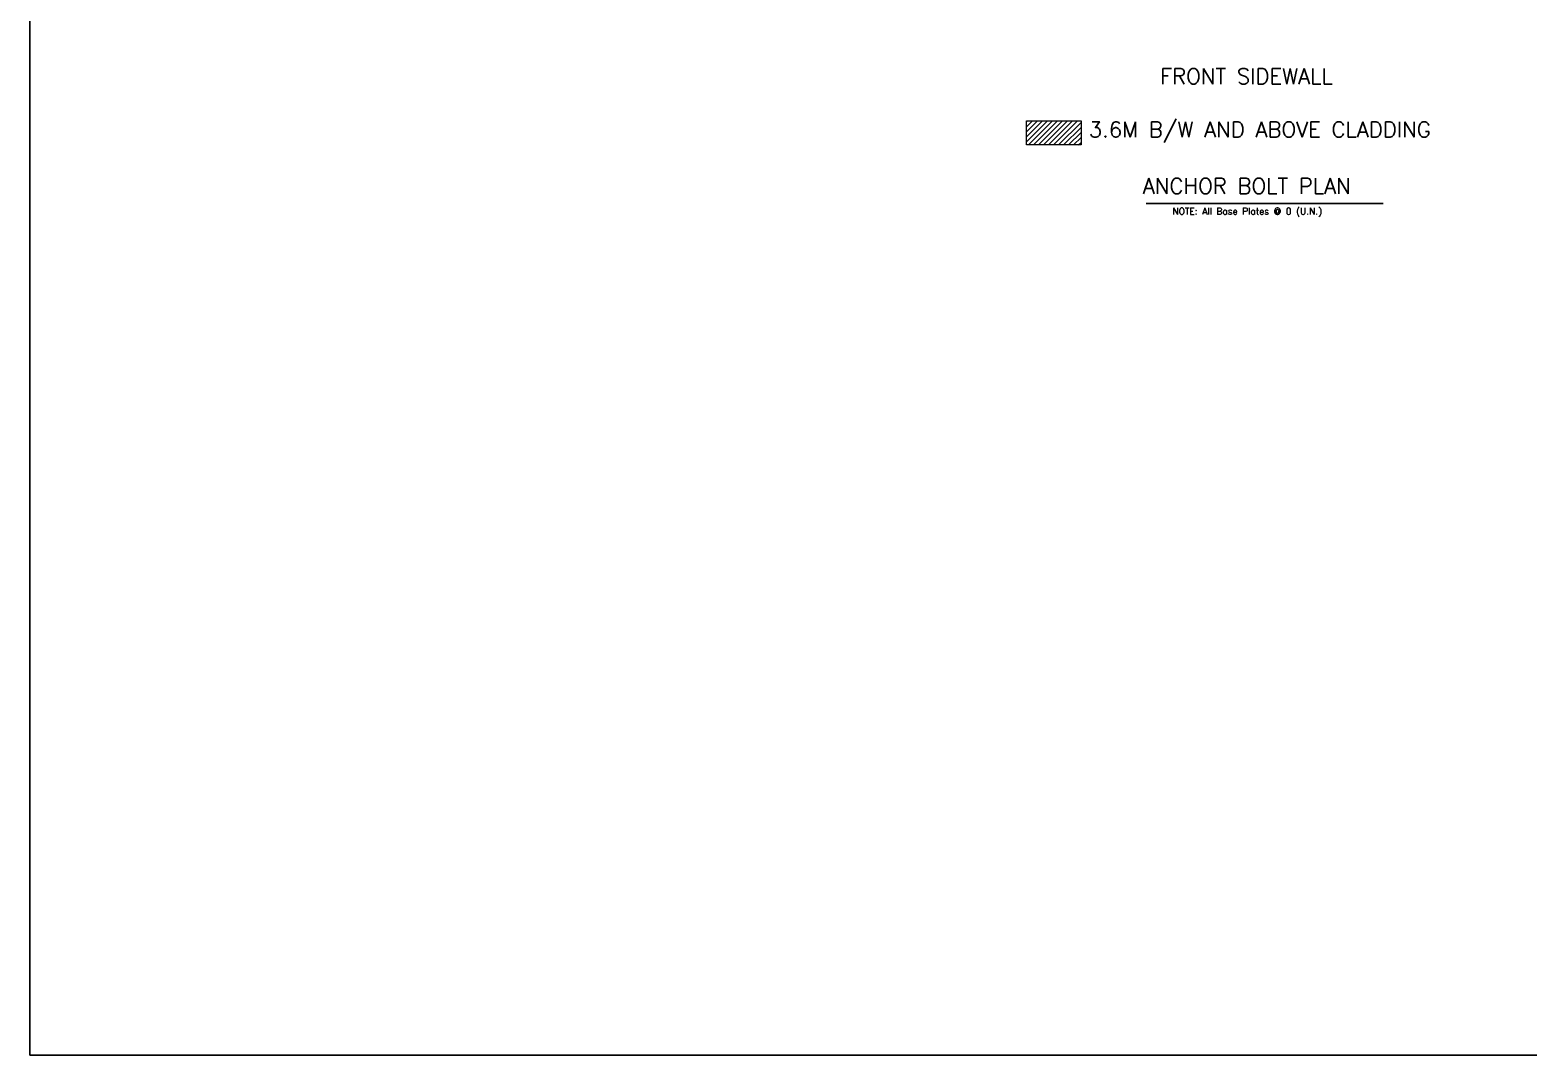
# Model space of a CAD drawing. Header units: millimetres. Extents: x 68421 to 1479662, y -51504 to 144751.
# Drawn here: x 1267803 to 1373736, y -51504 to 21030 of the extents above; entities that cross this region are included whole.
import ezdxf

# ---------------------------------------------------------------- set-up
doc = ezdxf.new("R2010")
doc.units = ezdxf.units.MM
doc.header["$LTSCALE"] = 0.35
doc.header["$MEASUREMENT"] = 0
doc.linetypes.add('CONTIN', pattern=[0, 0, 0])
doc.layers.get('0').update_dxf_attribs({"linetype": 'CONTIN'})
for name, color, linetype in [('11', 7, 'CONTIN'), ('15', 7, 'CONTIN'), ('22', 7, 'CONTIN')]:
    doc.layers.add(name, color=color, linetype=linetype)
doc.styles.add('SIMPLEX', font='simplex.shx', dxfattribs={"width": 0.8})

msp = doc.modelspace()

# ---------------------------------------------------------------- hatches: boundary and pattern name
at = {"linetype": 'Continuous', "lineweight": 5}
h = msp.add_hatch(dxfattribs=at)
h.set_pattern_fill('ANSI31', color=1, scale=1500)
edge = h.paths.add_edge_path()
edge.add_line((1391966.65353, -19974.11361), (1406966.65353, -19974.11361))
h.paths.add_polyline_path([(1316966.65353, 35025.88639), (1316966.65353, 80025.88639), (1406966.65353, 80025.88639), (1406966.65353, -19974.11361), (1391966.65353, -19974.11361), (1391966.65353, 35025.88639)])
h.paths.add_polyline_path([(1406736.65353, -19744.11361), (1392196.65353, -19744.11361), (1392196.65353, 35255.88639), (1317196.65353, 35255.88639), (1317196.65353, 79795.88639), (1406736.65353, 79795.88639)], flags=16)
h.paths.add_polyline_path([(1317196.65353, 49790.88339), (1391966.65353, 49790.88339), (1391966.65353, 49490.88339), (1317196.65353, 49490.88339)], flags=0)
h.paths.add_polyline_path([(1317196.65353, 64790.88339), (1391966.65353, 64790.88339), (1391966.65353, 64490.88339), (1317196.65353, 64490.88339)], flags=0)
h = msp.add_hatch(dxfattribs=at)
h.set_pattern_fill('ANSI31', color=1, scale=2000)
h.set_pattern_definition([(45, (310638.14, 4412.56), (-176.776695, 176.776695), [])])
h.paths.add_polyline_path([(1338270.13599, 14600.5608), (1342131.13599, 14600.5608), (1342131.13599, 12897.5608), (1338270.13599, 12897.5608)])

# ---------------------------------------------------------------- linework, layer by layer
msp.add_lwpolyline([(1338270.13599, 14600.5608), (1342131.13599, 14600.5608), (1342131.13599, 12897.5608), (1338270.13599, 12897.5608)], close=True, dxfattribs=at)
at = {"layer": '15'}
msp.add_line((1346739.80228, 8759.11113), (1363501.41728, 8759.11113), dxfattribs=at)
at = {"layer": '22'}
for p, q in [((1267802.75318, 98310.98194), (1267802.75318, -51504.0982)), ((1267802.75318, -51504.0982), (1479662.44358, -51504.0982))]:
    msp.add_line(p, q, dxfattribs=at)

# ---------------------------------------------------------------- texts
at = {"layer": '11', "style": 'SIMPLEX'}
for s, p in [('FRONT SIDEWALL', (1347727.91356, 17204.17045)), ('3.6M B/W AND ABOVE CLADDING', (1342669.13599, 13435.5608)), ('ANCHOR BOLT PLAN', (1346499.59374, 9438.36121))]:
    msp.add_text(s, height=1100, dxfattribs=at).set_placement(p)
at = {"layer": '15', "style": 'SIMPLEX'}
msp.add_text('NOTE: All Base Plates @ 0 (U.N.)', height=467.577, dxfattribs=at).set_placement((1348592.80228, 7964.23013))

doc.saveas('drawing.dxf')
